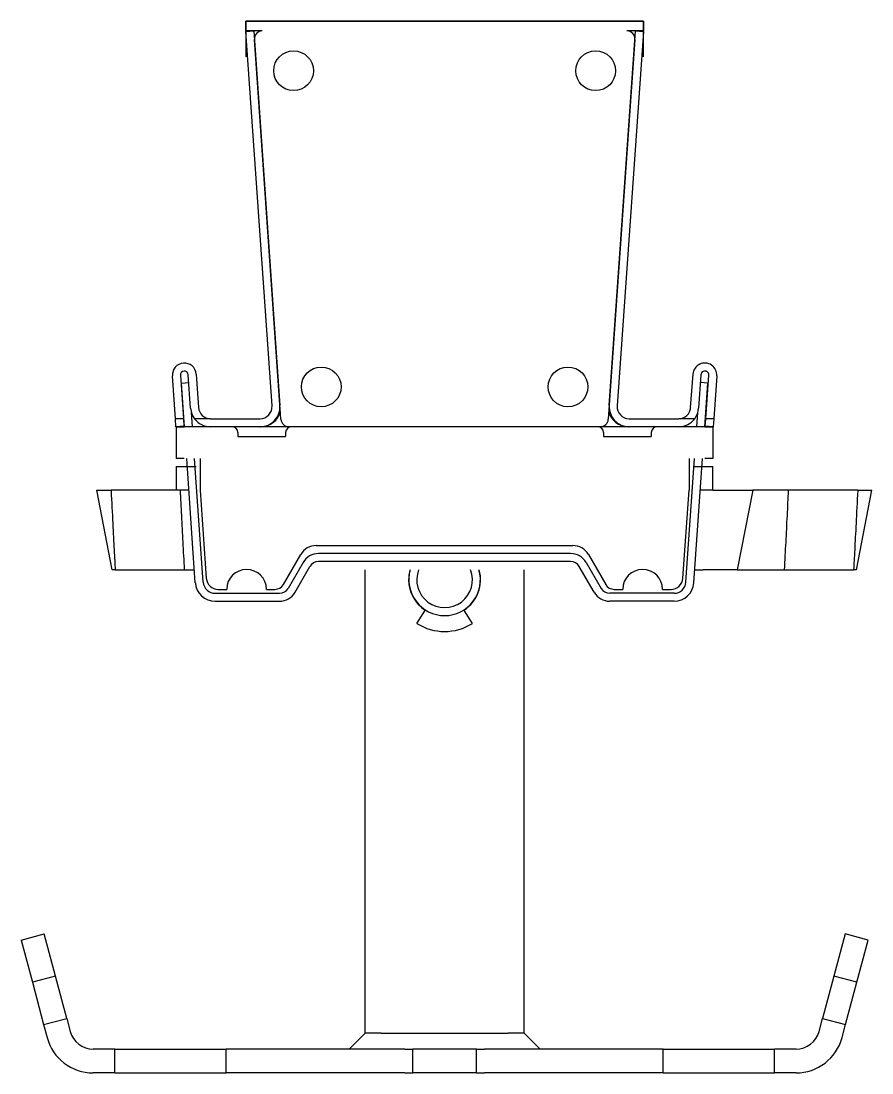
# Model space of a CAD drawing. Header units: millimetres. Extents: x 1356 to 1570, y 618 to 882.
import ezdxf

# ---------------------------------------------------------------- set-up
doc = ezdxf.new("R2010")
doc.units = ezdxf.units.MM

# ---------------------------------------------------------------- blocks, each defined once
blk = doc.blocks.new('*U4')
at = {"color": 1}
for p, q in [((50, 0), (-50, 0)), ((-50, -2.5), (-50, 0)), ((-50, 0), (50, 0)), ((50, -9), (50, 0)), ((50, 0), (50, -2.5)), ((-50, 0), (-50, -9)), ((-50, -2.64), (-48, -2.5)), ((-48, -2.5), (-50, -2.5)), ((-43.42, -96.79), (-50, -2.64)), ((-48, -2.5), (-41.42, -96.65)), ((-45.86, -2.5), (-48, -2.5)), ((41.42, -96.65), (48, -2.5)), ((50, -2.64), (43.42, -96.79)), ((48, -2.5), (45.86, -2.5)), ((48, -2.5), (50, -2.64)), ((50, -2.5), (48, -2.5)), ((-41.17, -100.14), (-47.85, -4.64)), ((47.85, -4.64), (41.17, -100.14)), ((-67.72, -100), (-68.48, -89.21)), ((-66.48, -89.07), (-65.72, -100)), ((-63.9, -97.35), (-64.49, -88.93)), ((-62.49, -88.79), (-61.9, -97.21)), ((61.9, -97.21), (62.49, -88.79)), ((64.49, -88.93), (63.9, -97.35)), ((65.72, -100), (66.48, -89.07)), ((68.48, -89.21), (67.72, -100)), ((-66.22, -91.03), (-64.35, -90.9)), ((-65.45, -102), (-66.22, -91.03)), ((66.22, -91.03), (64.35, -90.9)), ((65.45, -102), (66.22, -91.03)), ((-67.58, -102), (-67.72, -100)), ((-65.72, -100), (-67.72, -100)), ((-65.72, -100), (-65.59, -101.86)), ((-63.45, -102), (-63.7, -98.44)), ((-58.91, -100), (-62.91, -100)), ((-58.91, -100), (-46.41, -100)), ((46.41, -100), (58.91, -100)), ((62.91, -100), (58.91, -100)), ((63.45, -102), (63.7, -98.44)), ((65.59, -101.86), (65.72, -100)), ((67.72, -100), (65.72, -100)), ((67.72, -100), (67.58, -102)), ((-65.59, -101.86), (-67.58, -102)), ((-67.5, -102), (-65.5, -102)), ((-67.5, -102), (-67.5, -110)), ((-53.5, -102), (-65.5, -102)), ((-46.41, -102), (-53.5, -102)), ((-39.18, -102), (-46.41, -102)), ((-38.5, -102), (-39.18, -102)), ((38.5, -102), (-38.5, -102)), ((-24.73, -102), (-33, -102)), ((33, -102), (24.73, -102)), ((39.18, -102), (38.5, -102)), ((46.41, -102), (39.18, -102)), ((53.5, -102), (46.41, -102)), ((65.5, -102), (53.5, -102)), ((65.5, -102), (67.5, -102)), ((67.58, -102), (65.59, -101.86)), ((67.5, -102), (67.5, -110)), ((-52, -103.5), (-52, -104.5)), ((-52, -104.5), (-40, -104.5)), ((-40, -103.5), (-40, -104.5)), ((40, -103.5), (40, -104.5)), ((40, -104.5), (52, -104.5)), ((52, -103.5), (52, -104.5)), ((-65.5, -110), (-67.5, -110)), ((-62.71, -141.25), (-64.89, -110)), ((-60.71, -141.11), (-62.89, -110)), ((-61.5, -110), (-61.5, -118)), ((60.71, -141.11), (62.89, -110)), ((61.5, -110), (61.5, -118)), ((62.71, -141.25), (64.89, -110)), ((67.5, -110), (65.5, -110)), ((-67.5, -112), (-62.5, -112)), ((-67.5, -112), (-67.5, -118)), ((62.5, -112), (67.5, -112)), ((67.5, -118), (67.5, -112)), ((-87.49, -118), (-83.91, -118)), ((-83.6, -138), (-87.49, -118)), ((-67.5, -118), (-83.91, -118)), ((-64.33, -118), (-67.5, -118)), ((-61.5, -118), (-59.95, -140.11)), ((59.95, -140.11), (61.5, -118)), ((67.5, -118), (64.33, -118)), ((67.5, -118), (77.51, -118)), ((77.51, -118), (73.62, -138)), ((86.46, -118), (77.51, -118)), ((103.93, -118), (86.46, -118)), ((103.62, -138), (107.51, -118)), ((103.93, -118), (107.51, -118)), ((-32.29, -131.9), (32.29, -131.9)), ((-40.52, -141.65), (-36.19, -134.15)), ((31.71, -133.9), (-31.71, -133.9)), ((36.19, -134.15), (40.52, -141.65)), ((-35.61, -136.15), (-39.36, -142.65)), ((-37.63, -143.65), (-33.88, -137.15)), ((31.71, -135.9), (-31.71, -135.9)), ((37.63, -143.65), (33.88, -137.15)), ((35.61, -136.15), (39.36, -142.65)), ((-82.86, -138), (-83.6, -138)), ((-82.86, -138), (-65.43, -138)), ((-65.43, -138), (-62.94, -138)), ((-20, -254.5), (-20, -138)), ((20, -254.5), (20, -138)), ((62.94, -138), (65.01, -138)), ((73.62, -138), (65.01, -138)), ((73.62, -138), (85.45, -138)), ((85.45, -138), (102.88, -138)), ((103.62, -138), (102.88, -138)), ((-57.72, -143.9), (-41.53, -143.9)), ((-56.96, -142.9), (-54.82, -142.9)), ((-44.82, -142.9), (-42.68, -142.9)), ((57.72, -143.9), (41.53, -143.9)), ((42.68, -142.9), (44.82, -142.9)), ((54.82, -142.9), (56.96, -142.9)), ((-57.72, -145.9), (-41.53, -145.9)), ((-6.98, -151.46), (-4.84, -148.09)), ((6.98, -151.46), (4.84, -148.09)), ((57.72, -145.9), (41.53, -145.9)), ((-106.56, -231.08), (-100.76, -229.52)), ((-97.92, -240.15), (-100.76, -229.52)), ((100.76, -229.52), (97.92, -240.15)), ((106.56, -231.08), (100.76, -229.52)), ((-106.56, -231.08), (-103.71, -241.7)), ((103.71, -241.7), (106.56, -231.08)), ((-97.92, -240.15), (-103.71, -241.7)), ((-95.07, -250.77), (-97.92, -240.15)), ((97.92, -240.15), (95.07, -250.77)), ((103.71, -241.7), (97.92, -240.15)), ((-103.71, -241.7), (-100.87, -252.33)), ((100.87, -252.33), (103.71, -241.7)), ((-100.87, -252.33), (-95.07, -250.77)), ((-95.07, -250.77), (-94.19, -254.05)), ((94.19, -254.05), (95.07, -250.77)), ((95.07, -250.77), (100.87, -252.33)), ((-100.87, -252.33), (-99.99, -255.61)), ((99.99, -255.61), (100.87, -252.33)), ((-24, -258.5), (-20, -254.5)), ((-16, -254.5), (-20, -254.5)), ((-16, -254.5), (16, -254.5)), ((20, -254.5), (16, -254.5)), ((24, -258.5), (20, -254.5)), ((-88, -258.5), (-88.4, -258.5)), ((-83, -258.5), (-88, -258.5)), ((-83, -258.5), (-54.96, -258.5)), ((-83, -264.5), (-83, -258.5)), ((-10, -258.5), (-54.96, -258.5)), ((-54.96, -264.5), (-54.96, -258.5)), ((-10, -258.5), (-8, -258.5)), ((8, -258.5), (-8, -258.5)), ((-8, -264.5), (-8, -258.5)), ((8, -258.5), (10, -258.5)), ((8, -264.5), (8, -258.5)), ((54.96, -258.5), (10, -258.5)), ((54.96, -258.5), (83, -258.5)), ((54.96, -264.5), (54.96, -258.5)), ((88, -258.5), (83, -258.5)), ((83, -264.5), (83, -258.5)), ((88.4, -258.5), (88, -258.5)), ((-88, -264.5), (-88.4, -264.5)), ((-83, -264.5), (-88, -264.5)), ((-83, -264.5), (-54.96, -264.5)), ((-10, -264.5), (-54.96, -264.5)), ((-10, -264.5), (-8, -264.5)), ((8, -264.5), (-8, -264.5)), ((8, -264.5), (10, -264.5)), ((54.96, -264.5), (10, -264.5)), ((54.96, -264.5), (83, -264.5)), ((88, -264.5), (83, -264.5)), ((88.4, -264.5), (88, -264.5))]:
    blk.add_line(p, q, dxfattribs=at)
at = {"color": 1, "flags": 128}
for points in [[(-83.91, -118), (-83.85, -119.12), (-83.8, -120.22), (-83.74, -121.29), (-83.69, -122.33), (-83.64, -123.35), (-83.58, -124.35), (-83.53, -125.32), (-83.49, -126.26), (-83.44, -127.18), (-83.39, -128.08), (-83.35, -128.95), (-83.3, -129.8), (-83.26, -130.62), (-83.22, -131.41), (-83.18, -132.18), (-83.14, -132.93), (-83.1, -133.65), (-83.06, -134.35), (-83.02, -135.02), (-82.99, -135.67), (-82.96, -136.29), (-82.92, -136.88), (-82.89, -137.45), (-82.86, -138)], [(-65.43, -138), (-65.47, -137.11), (-65.52, -136.23), (-65.56, -135.35), (-65.6, -134.48), (-65.65, -133.61), (-65.69, -132.75), (-65.74, -131.89), (-65.78, -131.03), (-65.82, -130.18), (-65.86, -129.34), (-65.91, -128.5), (-65.95, -127.66), (-65.99, -126.83), (-66.03, -126), (-66.07, -125.18), (-66.11, -124.37), (-66.16, -123.55), (-66.2, -122.75), (-66.24, -121.94), (-66.28, -121.15), (-66.32, -120.35), (-66.36, -119.56), (-66.4, -118.78), (-66.44, -118)], [(86.46, -118), (86.42, -118.78), (86.38, -119.56), (86.34, -120.35), (86.3, -121.15), (86.26, -121.94), (86.22, -122.75), (86.18, -123.55), (86.14, -124.37), (86.1, -125.18), (86.05, -126), (86.01, -126.83), (85.97, -127.66), (85.93, -128.5), (85.89, -129.34), (85.84, -130.18), (85.8, -131.03), (85.76, -131.89), (85.71, -132.75), (85.67, -133.61), (85.63, -134.48), (85.58, -135.35), (85.54, -136.23), (85.49, -137.11), (85.45, -138)], [(103.93, -118), (103.87, -119.12), (103.82, -120.22), (103.76, -121.29), (103.71, -122.33), (103.66, -123.35), (103.61, -124.35), (103.56, -125.32), (103.51, -126.26), (103.46, -127.18), (103.41, -128.08), (103.37, -128.95), (103.32, -129.8), (103.28, -130.62), (103.24, -131.41), (103.2, -132.18), (103.16, -132.93), (103.12, -133.65), (103.08, -134.35), (103.05, -135.02), (103.01, -135.67), (102.98, -136.29), (102.95, -136.88), (102.91, -137.45), (102.88, -138)]]:
    blk.add_lwpolyline(points, dxfattribs=at)
at = {"color": 1}
for centre in [(-38, -12.5), (38, -12.5), (-31.04, -92), (31.04, -92)]:
    blk.add_circle(centre, 5, dxfattribs=at)
for centre, radius, start, end in [((-45.86, -4.5), 2, 90, 184), ((45.86, -4.5), 2, 356, 90), ((-65.48, -89), 3, 4, 184), ((65.48, -89), 3, 356, 176), ((-65.48, -89), 1, 4, 184), ((65.48, -89), 1, 356, 176), ((-58.91, -97), 5, 184, 216.8699), ((-58.91, -97), 3, 184, 270), ((-46.41, -97), 5, 270, 4), ((-46.41, -97), 3, 270, 4), ((46.41, -97), 5, 176, 270), ((46.41, -97), 3, 176, 270), ((58.91, -97), 3, 270, 356), ((58.91, -97), 5, 323.1301, 356), ((-58.91, -97), 5, 216.8699, 270), ((-46.2, -97), 5, 270, 347.4431), ((-39.18, -100), 2, 184, 270), ((39.18, -100), 2, 270, 356), ((46.16, -97), 5, 193.9829, 270), ((58.91, -97), 5, 270, 323.1301), ((-53.5, -103.5), 1.5, 0, 90), ((-38.5, -103.5), 1.5, 90, 180), ((38.5, -103.5), 1.5, 0, 90), ((53.5, -103.5), 1.5, 90, 180), ((-32.29, -136.4), 4.5, 90, 150), ((32.29, -136.4), 4.5, 30, 90), ((-31.71, -138.4), 4.5, 90, 150), ((31.71, -138.4), 4.5, 30, 90), ((-31.71, -138.4), 2.5, 90, 150), ((31.71, -138.4), 2.5, 30, 90), ((-56.96, -139.9), 3, 184, 270), ((-49.82, -142.9), 5, 0, 180), ((0, -140.5), 9.05, 163.9639, 180), ((0, -140.5), 9, 163.8724, 270), ((0, -140.5), 7, 159.0752, 20.9248), ((0, -140.5), 9, 270, 16.1276), ((0, -140.5), 9.05, 302.5, 16.0361), ((49.82, -142.9), 5, 0, 180), ((56.96, -139.9), 3, 270, 356), ((-57.72, -140.9), 5, 184, 270), ((-57.72, -140.9), 3, 184, 270), ((-42.68, -140.4), 2.5, 270, 330), ((-41.53, -141.4), 2.5, 270, 330), ((0, -140.5), 9.05, 180, 237.5), ((41.53, -141.4), 2.5, 210, 270), ((42.68, -140.4), 2.5, 210, 270), ((57.72, -140.9), 3, 270, 356), ((57.72, -140.9), 5, 270, 356), ((-41.53, -141.4), 4.5, 270, 330), ((41.53, -141.4), 4.5, 210, 270), ((0, -140.5), 13, 237.5, 302.5), ((-88.4, -252.5), 12, 195, 270), ((-88.4, -252.5), 6, 195, 270), ((88.4, -252.5), 6, 270, 345), ((88.4, -252.5), 12, 270, 345)]:
    blk.add_arc(centre, radius, start, end, dxfattribs=at)

msp = doc.modelspace()

# ---------------------------------------------------------------- block references
msp.add_blockref('*U4', (1462.32, 882.42))

doc.saveas('drawing.dxf')
